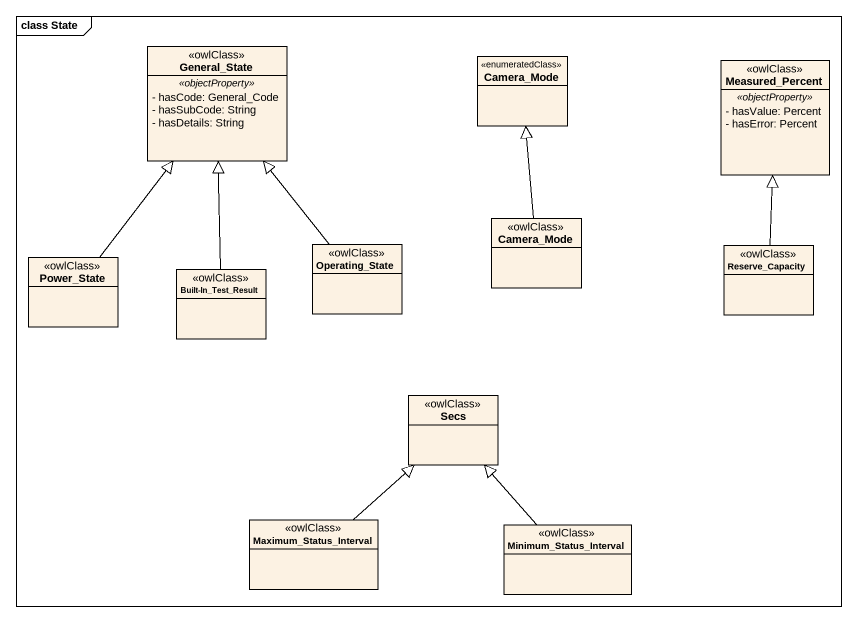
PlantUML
@startuml
mainframe class State
hide circle
hide empty members
skinparam classAttributeIconSize 0
class General_State <<owlClass>> {
  .. <<objectProperty>> ..
  - hasCode: General_Code
  - hasSubCode: String
  - hasDetails: String
}
class Camera_Mode <<enumeratedClass>>
class Measured_Percent <<owlClass>> {
  .. <<objectProperty>> ..
  - hasValue: Percent
  - hasError: Percent
}
class Operating_State <<owlClass>>
class "Camera_Mode" as Camera_Mode_2 <<owlClass>>
class Power_State <<owlClass>>
class "Built-In_Test_Result" as Built_In_Test_Result <<owlClass>>
class Reserve_Capacity <<owlClass>>
class Secs <<owlClass>>
class Maximum_Status_Interval <<owlClass>>
class Minimum_Status_Interval <<owlClass>>
Operating_State -up-|> General_State
Camera_Mode_2 -up-|> Camera_Mode
Power_State -up-|> General_State
Built_In_Test_Result -up-|> General_State
Reserve_Capacity -up-|> Measured_Percent
Maximum_Status_Interval -up-|> Secs
Minimum_Status_Interval -up-|> Secs
@enduml
